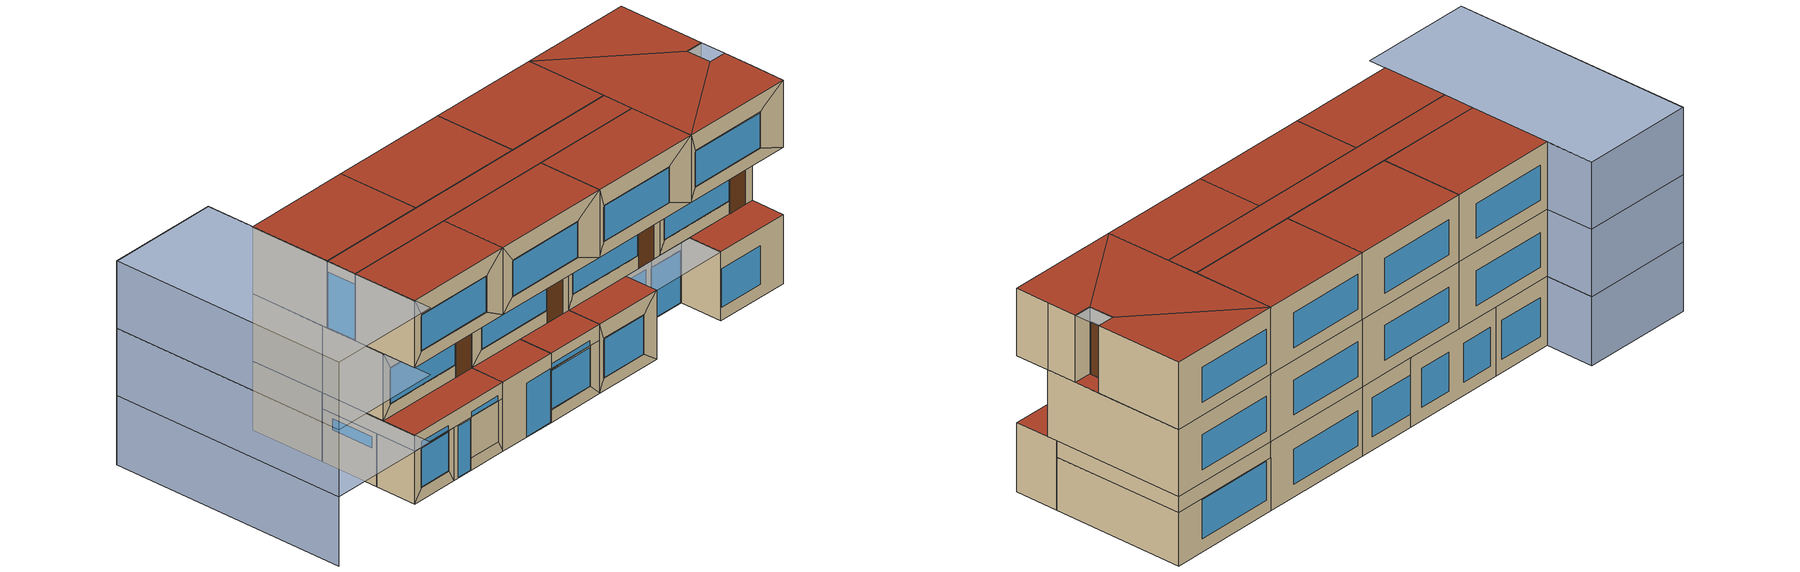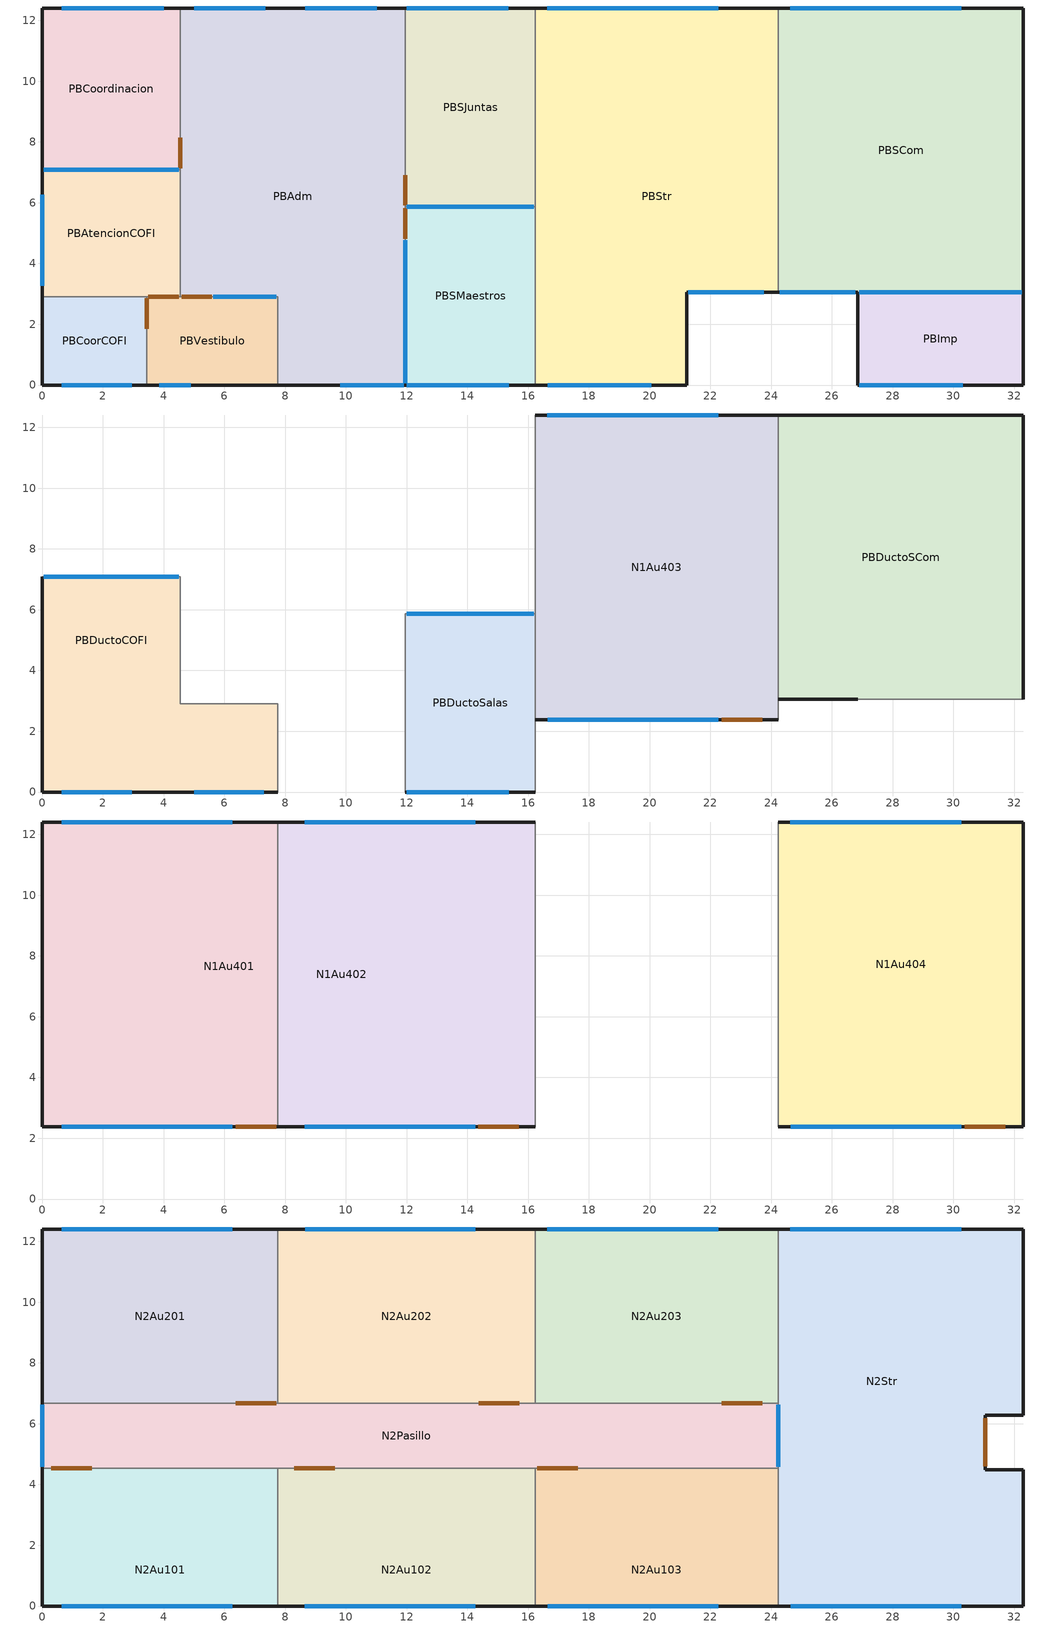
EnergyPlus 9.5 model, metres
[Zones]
PBAdm
 floor ground (PS-12): 11.96,12.41 11.96,0 7.75,0 7.75,2.9 4.54,2.9 4.54,12.41 z0
 wall outside (M-05): 11.96,12.41 4.54,12.41 / 7.75,0 11.96,0 z0:4.68
 wall to PBSMaestros (KA-06_cancel): 11.96,0 11.96,5.86 z0:3.59
 wall to PBSJuntas (M-08): 11.96,5.86 11.96,12.41 z0:4.68
 wall to PBDuctoSalas (KA-06_cancel): 11.96,0 11.96,5.86 z3.59:4.68
 wall to PBVestibulo (M-06): 7.75,2.9 7.75,0 z0:3.59
 wall to PBDuctoCOFI (M-08): 4.54,7.09 4.54,2.9 z3.59:4.68
 wall to PBAtencionCOFI (M-08): 4.54,7.09 4.54,2.9 z0:3.59
 wall to PBCoordinacion (M-08): 4.54,12.41 4.54,7.09 z0:4.68
 wall to PBDuctoCOFI (M-06): 7.75,2.9 7.75,0 z3.59:4.68
 wall to PBDuctoCOFI (M-05): 4.54,2.9 7.75,2.9 z3.59:4.68
 wall to PBVestibulo (KA-10_cancel): 4.54,2.9 7.75,2.9 z0:3.59
 window (Ventanas): 7.35,12.41 5,12.41 / 11.01,12.41 8.66,12.41 z0.9:3.54
 window (Puerta vidrio): 9.81,0 11.91,0 z0.05:3.67
 window inside (KA-10_vidrio): 5.64,2.9 7.7,2.9 z0.05:3.33
 window inside (Apertura): 11.96,0.05 11.96,4.76 z0.05:3.38
 door inside (MDF): 11.96,4.81 11.96,5.81 / 11.96,5.91 11.96,6.91 / 4.59,2.9 5.59,2.9 / 4.54,8.14 4.54,7.14 z0:2.25
 roof outside (PS-01): 11.96,0 11.96,2.38 7.75,2.38 7.75,0 z4.68
PBAtencionCOFI
 floor ground (PS-12): 4.54,7.09 4.54,2.9 0,2.9 0,7.09 z0
 wall outside (M-05): 0,7.09 0,2.9 z0:3.59
 wall to PBCoordinacion (M-05): 4.54,7.09 0,7.09 z0:3.59
 wall to PBCoorCOFI (M-06): 0,2.9 3.44,2.9 z0:3.59
 wall to PBVestibulo (KA-10_cancel): 3.44,2.9 4.54,2.9 z0:3.59
 window (Ventanas): 0,6.27 0,3.27 z2.5:3.25
 door inside (MDF): 3.49,2.9 4.49,2.9 z0:2.25
PBSCom
 floor ground (PS-12): 32.3,12.41 32.3,3.05 24.23,3.05 24.23,12.41 z0
 wall outside (M-16_MC-04): 32.3,3.05 32.3,12.41 z0:3.59
 wall outside (M-05): 32.3,12.41 24.23,12.41 / 24.23,3.05 26.85,3.05 z0:3.59
 wall to PBStr (M-05): 24.23,12.41 24.23,3.05 z0:3.59
 wall to PBImp (KA-20_cancel): 26.85,3.05 32.3,3.05 z0:3.59
 window (Ventanas): 30.25,12.41 24.63,12.41 z0.9:3.54
 window inside (KA-20_vidrio): 26.9,3.05 32.25,3.05 z0.05:3.38
 window (Puerta vidrio): 24.28,3.05 26.76,3.05 z0.05:3.54
PBCoorCOFI
 floor ground (PS-12): 3.44,2.9 3.44,0 0,0 0,2.9 z0
 wall outside (M-05): 0,2.9 0,0 z0:3.59; 0.6,0 3,0 z0.85:3.55; 0.6,0,0.85 0,0,0 3.44,0,0 3,0,0.85; 0,0,3.59 0,0,0 0.6,0,0.85 0.6,0,3.55; 3.44,0,3.59 3,0,3.55 3,0,0.85 3.44,0,0; 0,0,3.59 0.6,0,3.55 3,0,3.55 3.44,0,3.59
 wall to PBVestibulo (M-08): 3.44,0 3.44,2.9 z0:3.59
 window (Ventanas): 0.65,0 2.95,0 z0.9:3.5
 door inside (MDF): 3.44,1.85 3.44,2.85 z0:2.25
PBCoordinacion
 floor ground (PS-12): 4.54,12.41 4.54,7.09 0,7.09 0,12.41 z0
 wall outside (M-05): 4.54,12.41 0,12.41 z0:4.68
 wall outside (M-16_MC-04_M-16): 0,12.41 0,7.09 z0:4.68
 wall to PBDuctoCOFI (M-05): 0,7.09 4.54,7.09 z3.59:4.68
 window (Ventanas): 4,12.41 0.65,12.41 z0.9:3.54
 window inside (Apertura): 0.05,7.09 4.49,7.09 z3.64:3.96
PBImp
 floor ground (PS-12): 32.3,3.05 32.3,0 26.85,0 26.85,3.05 z0
 wall outside (M-05): 32.3,0 32.3,3.05 / 26.85,3.05 26.85,0 z0:4.68
 wall outside (KA-13_cancel): 26.85,0 32.3,0 z0:4.68
 wall to PBDuctoSCom (KA-20_cancel): 32.3,3.05 26.85,3.05 z3.59:4.68
 window (KA-13_vidrio): 26.9,0 30.3,0 z0.9:3.5
 window inside (KA-20_vidrio): 32.24,3.05 26.9,3.05 z0.05:3.38
 roof outside (PS-01): 32.3,0 32.3,2.38 26.85,2.38 26.85,0 z4.68
PBStr
 floor ground (PS-12): 24.23,12.41 24.23,3.05 21.22,3.05 21.22,0 16.23,0 16.23,12.41 z0
 wall outside (M-05): 21.22,0 21.22,3.05 / 24.23,12.41 16.23,12.41 z0:4.68; 16.6,0 20.1,0 z0.85:3.55; 16.6,0,0.85 16.23,0,0 21.22,0,0 20.1,0,0.85; 21.22,0,4.68 20.1,0,3.55 20.1,0,0.85 21.22,0,0; 16.23,0,4.68 16.6,0,3.55 20.1,0,3.55 21.22,0,4.68; 16.23,0,4.68 16.23,0,0 16.6,0,0.85 16.6,0,3.55
 wall outside (KA-12_cancel): 21.22,3.05 24.23,3.05 z0:4.68
 wall to PBDuctoSCom (M-05 Reversed): 24.23,3.05 24.23,12.41 z3.59:4.68
 wall to PBDuctoSalas (M-05 Reversed): 16.23,5.86 16.23,0 z3.59:4.68
 wall to PBSJuntas (M-05): 16.23,12.41 16.23,5.86 z0:4.68
 wall to PBSMaestros (M-05): 16.23,5.86 16.23,0 z0:3.59
 window (KA-11): 16.65,0 20.05,0 z0.9:3.5
 window (Ventanas): 22.25,12.41 16.63,12.41 z0.9:3.26
 window (Puerta vidrio): 21.27,3.05 23.75,3.05 z0.05:3.67
 roof outside (PS-01): 21.22,0 21.22,2.38 16.23,2.38 16.23,0 z4.68
PBSMaestros
 floor ground (PS-12): 16.23,5.86 16.23,0 11.96,0 11.96,5.86 z0
 wall outside (M-05): 11.96,0 15.41,0 z0.85:3.59; 11.96,0,0.85 11.96,0,0 16.23,0,0 15.41,0,0.85; 15.41,0,3.59 15.41,0,0.85 16.23,0,0 16.23,0,3.59
 wall to PBSJuntas (M-08): 16.23,5.86 11.96,5.86 z0:3.59
 window (KA-11): 12.01,0 15.36,0 z0.9:3.5
PBSJuntas
 floor ground (PS-12): 16.23,12.41 16.23,5.86 11.96,5.86 11.96,12.41 z0
 wall outside (M-05): 16.23,12.41 11.96,12.41 z0:4.68
 wall to PBDuctoSalas (M-08): 11.96,5.86 16.23,5.86 z3.59:4.68
 window (Ventanas): 15.35,12.41 12.01,12.41 z0.9:3.54
 window inside (Apertura): 12.01,5.86 16.18,5.86 z3.64:3.96
PBVestibulo
 floor ground (PS-12): 7.75,2.9 7.75,0 3.44,0 3.44,2.9 z0
 wall outside (M-05): 4.95,0 7.35,0 z0.85:3.59; 3.44,0 4.95,0 z0:3.59; 4.95,0,0.85 4.95,0,0 7.75,0,0 7.35,0,0.85; 7.35,0,3.59 7.35,0,0.85 7.75,0,0 7.75,0,3.59
 window (Puerta vidrio): 3.85,0 4.9,0 z0.05:3.5
 door inside (MDF): 3.44,2.85 3.44,1.85 z0:2.25
N1Au403
 floor outside (PS-01): 24.23,3.05 24.23,2.38 21.22,2.38 21.22,3.05 z4.68
 floor to PBStr (PS-01): 24.23,12.41 24.23,3.05 21.22,3.05 21.22,2.38 16.23,2.38 16.23,12.41 z4.68
 wall outside (M-05): 24.23,12.41 16.23,12.41 / 22.31,2.38 24.23,2.38 z4.68:9.23; 16.6,2.38 22.31,2.38 z5.53:7.99; 16.6,2.38,5.53 16.23,2.38,4.68 22.31,2.38,4.68 22.31,2.38,5.53; 16.23,2.38,9.23 16.23,2.38,4.68 16.6,2.38,5.53 16.6,2.38,7.99; 16.23,2.38,9.23 16.6,2.38,7.99 22.31,2.38,7.99 22.31,2.38,9.23
 wall to N1Au404 (M-05): 24.23,2.38 24.23,12.41 z4.68:9.23
 wall to N1Au402 (M-05 Reversed): 16.23,12.41 16.23,2.38 z4.68:9.23
 window (Ventanas): 16.65,2.38 22.26,2.38 / 22.25,12.41 16.63,12.41 z5.58:7.94
 door (Puerta Metalica): 22.37,2.38 23.7,2.38 z4.68:8.43
PBDuctoCOFI
 floor to PBCoorCOFI (CieloFalso): 3.44,2.9 3.44,0 0,0 0,2.9 z3.59
 floor to PBAtencionCOFI (CieloFalso): 4.54,7.09 4.54,2.9 0,2.9 0,7.09 z3.59
 floor to PBVestibulo (CieloFalso): 7.75,2.9 7.75,0 3.44,0 3.44,2.9 z3.59
 wall outside (M-05): 0,7.09 0,0 7.75,0 z3.59:4.68
 window (Apertura): 0.65,0 2.95,0 / 5,0 7.3,0 z3.64:3.96
 roof outside (PS-01): 7.75,0 7.75,2.38 0,2.38 0,0 z4.68
PBDuctoSCom
 floor to PBSCom (CieloFalso): 32.3,12.41 32.3,3.05 24.23,3.05 24.23,12.41 z3.59
 wall outside (M-16_MC-04): 32.3,3.05 32.3,12.41 z3.59:4.68
 wall outside (M-05): 32.3,12.41 24.23,12.41 z3.59:4.68
 wall outside (KA-20_cancel): 24.23,3.05 26.85,3.05 z3.59:4.68
PBDuctoSalas
 floor to PBSMaestros (CieloFalso): 16.23,5.86 16.23,0 11.96,0 11.96,5.86 z3.59
 wall outside (M-05): 11.96,0 16.23,0 z3.59:4.68
 window (Apertura): 12.01,0 15.36,0 z3.64:3.96
 roof outside (PS-01): 16.23,0 16.23,2.38 11.96,2.38 11.96,0 z4.68
N1Au401
 floor to PBDuctoCOFI (PS-01): 4.54,7.09 4.54,2.9 7.75,2.9 7.75,2.38 0,2.38 0,7.09 z4.68
 floor to PBCoordinacion (PS-01): 4.54,12.41 4.54,7.09 0,7.09 0,12.41 z4.68
 floor to PBAdm (PS-01): 7.75,12.41 7.75,2.9 4.54,2.9 4.54,12.41 z4.68
 wall outside (M-05): 7.75,12.41 0,12.41 / 0,7.09 0,2.38 / 6.31,2.38 7.75,2.38 z4.68:9.23; 0.6,2.38 6.31,2.38 z5.53:7.99; 0.6,2.38,5.53 0,2.38,4.68 6.31,2.38,4.68 6.31,2.38,5.53; 0,2.38,9.23 0,2.38,4.68 0.6,2.38,5.53 0.6,2.38,7.99; 0,2.38,9.23 0.6,2.38,7.99 6.31,2.38,7.99 6.31,2.38,9.23
 wall outside (M-16_MC-04_M-16): 0,12.41 0,7.09 z4.68:9.23
 wall to N1Au402 (M-05): 7.75,2.38 7.75,12.41 z4.68:9.23
 window (Ventanas): 0.65,2.38 6.26,2.38 / 6.26,12.41 0.65,12.41 z5.58:7.94
 door (Puerta Metalica): 6.37,2.38 7.7,2.38 z4.68:8.43
N1Au402
 floor to PBSJuntas (PS-01): 16.23,12.41 16.23,5.86 11.96,5.86 11.96,12.41 z4.68
 floor to PBAdm (PS-01): 11.96,12.41 11.96,2.38 7.75,2.38 7.75,12.41 z4.68
 floor to PBDuctoSalas (PS-01): 16.23,5.86 16.23,2.38 11.96,2.38 11.96,5.86 z4.68
 wall outside (M-05): 8.6,2.38 14.31,2.38 z5.53:7.99; 14.31,2.38 16.23,2.38 / 16.23,12.41 7.75,12.41 z4.68:9.23; 8.6,2.38,5.53 7.75,2.38,4.68 14.31,2.38,4.68 14.31,2.38,5.53; 7.75,2.38,9.23 7.75,2.38,4.68 8.6,2.38,5.53 8.6,2.38,7.99; 7.75,2.38,9.23 8.6,2.38,7.99 14.31,2.38,7.99 14.31,2.38,9.23
 window (Ventanas): 8.65,2.38 14.26,2.38 / 14.25,12.41 8.64,12.41 z5.58:7.94
 door (Puerta Metalica): 14.36,2.38 15.69,2.38 z4.68:8.43
N1Au404
 floor outside (PS-01): 26.85,3.05 26.85,2.38 24.23,2.38 24.23,3.05 z4.68
 floor to PBImp (PS-01): 32.3,3.05 32.3,2.38 26.85,2.38 26.85,3.05 z4.68
 floor to PBDuctoSCom (PS-01): 32.3,12.41 32.3,3.05 24.23,3.05 24.23,12.41 z4.68
 wall outside (M-16_MC-04): 32.3,2.38 32.3,12.41 z4.68:9.23
 wall outside (M-05): 32.3,12.41 24.23,12.41 / 30.31,2.38 32.3,2.38 z4.68:9.23; 24.6,2.38 30.31,2.38 z5.53:7.99; 24.6,2.38,5.53 24.23,2.38,4.68 30.31,2.38,4.68 30.31,2.38,5.53; 24.23,2.38,9.23 24.23,2.38,4.68 24.6,2.38,5.53 24.6,2.38,7.99; 24.23,2.38,9.23 24.6,2.38,7.99 30.31,2.38,7.99 30.31,2.38,9.23
 window (Ventanas): 24.65,2.38 30.26,2.38 / 30.25,12.41 24.63,12.41 z5.58:7.94
 door (Puerta Metalica): 30.37,2.38 31.7,2.38 z4.68:8.43
 roof outside (PS-01): 32.3,4.48 32.3,6.29 31.05,6.29 31.05,4.48 z9.23
N2Au101
 floor outside (PS-01): 7.75,2.38 7.75,0 0,0 0,2.38 z9.23
 floor to N1Au401 (PS-01): 7.75,4.53 7.75,2.38 0,2.38 0,4.53 z9.23
 wall outside (M-05): 0,4.53 0,0 z9.23:13.78; 0.6,0 6.31,0 z10.08:12.54; 0.6,0,10.08 0,0,9.23 7.75,0,9.23 6.31,0,10.08; 0,0,13.78 0,0,9.23 0.6,0,10.08 0.6,0,12.54; 7.75,0,13.78 6.31,0,12.54 6.31,0,10.08 7.75,0,9.23; 0,0,13.78 0.6,0,12.54 6.31,0,12.54 7.75,0,13.78
 wall to N2Au102 (M-05): 7.75,0 7.75,4.53 z9.23:13.78
 wall to N2Pasillo (M-05): 7.75,4.53 0,4.53 z9.23:13.78
 window (Ventanas): 0.65,0 6.26,0 z10.13:12.49
 door inside (Puerta Metalica): 1.63,4.53 0.3,4.53 z9.23:12.98
 roof outside (PS-05): 7.75,0 7.75,4.53 0,4.53 0,0 z13.78
N2Au102
 floor outside (PS-01): 16.23,2.38 16.23,0 7.75,0 7.75,2.38 z9.23
 floor to N1Au402 (PS-01): 16.23,4.53 16.23,2.38 7.75,2.38 7.75,4.53 z9.23
 wall outside (M-05): 8.6,0 14.31,0 z10.08:12.54; 8.6,0,10.08 7.75,0,9.23 16.23,0,9.23 14.31,0,10.08; 7.75,0,13.78 7.75,0,9.23 8.6,0,10.08 8.6,0,12.54; 16.23,0,13.78 14.31,0,12.54 14.31,0,10.08 16.23,0,9.23; 7.75,0,13.78 8.6,0,12.54 14.31,0,12.54 16.23,0,13.78
 wall to N2Au103 (M-05): 16.23,0 16.23,4.53 z9.23:13.78
 wall to N2Pasillo (M-05): 16.23,4.53 7.75,4.53 z9.23:13.78
 window (Ventanas): 8.65,0 14.26,0 z10.13:12.49
 door inside (Puerta Metalica): 9.63,4.53 8.3,4.53 z9.23:12.98
 roof outside (PS-05): 16.23,0 16.23,4.53 7.75,4.53 7.75,0 z13.78
N2Au103
 floor outside (PS-01): 24.23,2.38 24.23,0 16.23,0 16.23,2.38 z9.23
 floor to N1Au403 (PS-01): 24.23,4.53 24.23,2.38 16.23,2.38 16.23,4.53 z9.23
 wall outside (M-05): 16.6,0 22.31,0 z10.08:12.54; 16.6,0,10.08 16.23,0,9.23 24.23,0,9.23 22.31,0,10.08; 16.23,0,13.78 16.23,0,9.23 16.6,0,10.08 16.6,0,12.54; 24.23,0,13.78 22.31,0,12.54 22.31,0,10.08 24.23,0,9.23; 16.23,0,13.78 16.6,0,12.54 22.31,0,12.54 24.23,0,13.78
 wall to N2Str (M-05): 24.23,0 24.23,4.53 z9.23:13.78
 wall to N2Pasillo (M-05): 24.23,4.53 16.23,4.53 z9.23:13.78
 window (Ventanas): 16.65,0 22.26,0 z10.13:12.49
 door inside (Puerta Metalica): 17.63,4.53 16.3,4.53 z9.23:12.98
 roof outside (PS-05): 24.23,0 24.23,4.53 16.23,4.53 16.23,0 z13.78
N2Au201
 floor to N1Au401 (PS-01): 7.75,12.41 7.75,6.67 0,6.67 0,12.41 z9.23
 wall outside (M-05): 7.75,12.41 0,12.41 z9.23:13.78
 wall outside (M-16_MC-04_M-16): 0,12.41 0,6.67 z9.23:13.78
 wall to N2Au202 (M-05): 7.75,6.67 7.75,12.41 z9.23:13.78
 wall to N2Pasillo (M-05): 0,6.67 7.75,6.67 z9.23:13.78
 window (Ventanas): 6.26,12.41 0.65,12.41 z10.13:12.49
 door inside (Puerta Metalica): 6.37,6.67 7.7,6.67 z9.23:12.98
 roof outside (PS-05): 7.75,6.67 7.75,12.41 0,12.41 0,6.67 z13.78
N2Au202
 floor to N1Au402 (PS-01): 16.23,12.41 16.23,6.67 7.75,6.67 7.75,12.41 z9.23
 wall outside (M-05): 16.23,12.41 7.75,12.41 z9.23:13.78
 wall to N2Au203 (M-05): 16.23,6.67 16.23,12.41 z9.23:13.78
 wall to N2Pasillo (M-05): 7.75,6.67 16.23,6.67 z9.23:13.78
 window (Ventanas): 14.25,12.41 8.66,12.41 z10.13:12.49
 door inside (Puerta Metalica): 14.37,6.67 15.7,6.67 z9.23:12.98
 roof outside (PS-05): 16.23,6.67 16.23,12.41 7.75,12.41 7.75,6.67 z13.78
N2Au203
 floor to N1Au403 (PS-01): 24.23,12.41 24.23,6.67 16.23,6.67 16.23,12.41 z9.23
 wall outside (M-05): 24.23,12.41 16.23,12.41 z9.23:13.78
 wall to N2Str (M-05): 24.23,6.67 24.23,12.41 z9.23:13.78
 wall to N2Pasillo (M-05): 16.23,6.67 24.23,6.67 z9.23:13.78
 window (Ventanas): 22.25,12.41 16.63,12.41 z10.13:12.49
 door inside (Puerta Metalica): 22.37,6.67 23.7,6.67 z9.23:12.98
 roof outside (PS-05): 24.23,6.67 24.23,12.41 16.23,12.41 16.23,6.67 z13.78
N2Str
 floor outside (PS-01): 32.3,2.38 32.3,0 24.23,0 24.23,2.38 z9.23
 floor to N1Au404 (PS-01): 32.3,12.41 32.3,6.29 31.05,6.29 31.05,12.41 z9.23; 32.3,4.49 32.3,2.38 31.05,2.38 31.05,4.49 z9.23; 31.05,12.41 31.05,2.38 24.23,2.38 24.23,12.41 z9.23
 wall outside (M-05): 32.3,0 32.3,2.38 / 32.3,12.41 24.23,12.41 z9.23:13.78; 24.6,0 30.31,0 z10.08:12.54; 24.6,0,10.08 24.23,0,9.23 32.3,0,9.23 30.31,0,10.08; 24.23,0,13.78 24.23,0,9.23 24.6,0,10.08 24.6,0,12.54; 32.3,0,13.78 30.31,0,12.54 30.31,0,10.08 32.3,0,9.23; 24.23,0,13.78 24.6,0,12.54 30.31,0,12.54 32.3,0,13.78
 wall outside (MC-04): 32.3,2.38 32.3,4.49 31.05,4.49 31.05,6.29 z9.23:13.78
 wall outside (M-16_MC-04): 31.05,6.29 32.3,6.29 32.3,12.41 z9.23:13.78
 wall to N2Pasillo (M-05): 24.23,6.67 24.23,4.53 z9.23:13.78
 window (Ventanas): 24.65,0 30.26,0 / 30.25,12.41 24.63,12.41 z10.13:12.49
 window inside (Apertura): 24.23,6.62 24.23,4.58 z9.28:13.03
 door (Puerta Metalica): 31.05,4.59 31.05,6.17 z9.23:12.81
 roof outside (PS-05): 32.3,0 32.3,4.49 31.05,4.49 24.23,0 z13.78; 32.3,6.29 32.3,12.41 24.23,12.41 31.05,6.29 z13.78; 24.23,0 31.05,4.49 31.05,6.29 24.23,12.41 z13.78
N2Pasillo
 floor to N1Au402 (PS-01): 16.23,6.67 16.23,4.53 7.75,4.53 7.75,6.67 z9.23
 floor to N1Au403 (PS-01): 24.23,6.67 24.23,4.53 16.23,4.53 16.23,6.67 z9.23
 floor to N1Au401 (PS-01): 7.75,6.67 7.75,4.53 0,4.53 0,6.67 z9.23
 wall outside (M-05): 0,6.67 0,4.53 z9.23:13.78
 window (Ventanas): 0,6.62 0,4.58 z9.28:13.03
 roof outside (PS-05): 24.23,4.53 24.23,6.67 0,6.67 0,4.53 z13.78
shading: 0,12.41 0,15.81 / 0,15.81 -8,15.81 / -8,15.81 -8,-1.19 z9.23:13.78; 0,12.41 0,15.81 / 0,15.81 -8,15.81 / -8,15.81 -8,-1.19 z4.68:9.23; 0,12.41 0,15.81 / 0,15.81 -8,15.81 / -8,15.81 -8,-1.19 z0:4.68; 26.85,0 26.85,2.38 21.22,2.38 21.22,0 z4.68; 0,-1.19 0,15.81 -8,15.81 -8,-1.19 z13.78; 0,-1.19 0,15.81 -8,15.81 -8,-1.19 z9.23; 0,-1.19 0,15.81 -8,15.81 -8,-1.19 z4.68; 32.3,4.49 32.3,6.29 31.05,6.29 31.05,4.49 z13.78
[Building]
Nuevo edificio LIER
[Site:Location]
Cuernavaca Matamoros Intl AP: Elevation=1303.6; Latitude=18.835; Longitude=-99.262; Time zone=-7
[Construction]
Apertura: Ventana_de_aire
CieloFalso: F16 Acoustic tile
KA-06_cancel; KA-10_cancel; KA-12_cancel; KA-13_cancel; KA-20_cancel: aluminio
KA-10_vidrio; KA-11; KA-13_vidrio; KA-20_vidrio; Ventanas: SGSWM_Single6mm
M-05: tabique_hueco_L1_a0pX, tabique_hueco_L2_a0pX, tabique_hueco_L3_a0pX
M-05 Reversed: tabique_hueco_L3_a0pX, tabique_hueco_L2_a0pX, tabique_hueco_L1_a0pX
M-06: durock_L1p27_a0p3, lana_L6p35_a0p3, durock_L1p27_a0p3
M-08: durock_L1p27_a0p3, lana_L6p35_a0p3, durock_L1p27_a0p3, lana_L6p35_a0p3, durock_L1p27_a0p3
M-16_MC-04: fachaleta_L1_a0p7, concreto_fc250_L20_a0pX
M-16_MC-04_M-16: fachaleta_L1_a0p7, concreto_fc250_L20_a0pX, fachaleta_L1_a0p3
MC-04: concreto_fc250_L20_a0pX
MDF: madera_L2p2_a0pX
PS-01: concreto_fc150_L5_a0pX
PS-05: impermeabilizante_LX_a0p3, vermiculita_LX_a0pX
PS-12: concreto_fc150_marmol_L8_a0pX
Puerta Metalica: Metal Decking
Puerta vidrio: SGSWM_Single10mm
[Material]
Name | Conductivity | Density | Roughness | Solar absorptance | Specific heat | Thermal absorptance | Thickness | Visible absorptance
F16 Acoustic tile | 0.06 | 368 | MediumSmooth | 0.3 | 590 | 0.9 | 0.0191 | 0.3
Metal Decking | 45.006 | 7680 | Smooth | 0.6 | 418.4 | 0.9 | 0.0015 | 0.6
aluminio | 225.94 | 2698 | Smooth | 0.7 | 921 | 0.9 | 0.05 | 0.7
concreto_fc150_L5_a0pX; concreto_fc150_marmol_L8_a0pX | 1.3 | 1800 | MediumRough | 0.7 | 1000 | 0.9 | 0.15 | 0.7
concreto_fc250_L20_a0pX | 1.3 | 1800 | MediumRough | 0.5 | 1000 | 0.9 | 0.2 | 0.5
durock_L1p27_a0p3 | 0.029 | 1920 | Smooth | 0.7 | 670 | 0.9 | 0.0127 | 0.7
fachaleta_L1_a0p3; fachaleta_L1_a0p7 | 0.7 | 1970 | Smooth | 0.7 | 100 | 0.9 | 0.01 | 0.7
impermeabilizante_LX_a0p3 | 0.16 | 1121.29 | VeryRough | 0.7 | 1460 | 0.9 | 0.0095 | 0.7
lana_L6p35_a0p3 | 0.045 | 10 | Rough | 0.7 | 700 | 0.9 | 0.0635 | 0.7
madera_L2p2_a0pX | 0.14 | 600 | Smooth | 0.3 | 1210 | 0.8 | 0.02 | 0.3
tabique_hueco_L1_a0pX; tabique_hueco_L3_a0pX | 1.25 | 1000 | MediumRough | 0.25 | 960 | 0.25 | 0.02 | 0.7
tabique_hueco_L2_a0pX | 0.5144 | 1.29 | MediumRough | 0.7 | 1004 | 0.9 | 0.1 | 0.7
vermiculita_LX_a0pX | 0.7 | 1970 | Rough | 0.7 | 800 | 0.9 | 0.5 | 0.7
[WindowMaterial:SimpleGlazingSystem]
Name | Solar heat gain coefficient | U factor | Visible transmittance
SGSWM_Single6mm | 0.81 | 5.8 | 0.88
SGSWM_Single10mm | 0.75 | 5.7 | 0.86
Ventana_de_aire | 0.9999 | 7 | 0.9999
[InternalMass]
Name | Zone or zonelist | Construction | Surface area
Interior Partition Surface 1 | PBAdm | M-08 | 5.2055
Interior Partition Surface 2 | PBAdm | M-08 | 13.3548
Interior Partition Surface 3 | PBAdm | M-08 | 14.0369
Interior Partition Surface 4 | PBAdm | M-08 | 13.283
Interior Partition Surface 5 | PBAtencionCOFI | M-06 | 10.5905
Interior Partition Surface 6 | PBAtencionCOFI | M-06 | 4.8106
[Zone] Multiplier=1; Part of total floor area=Yes
N1Au401; N1Au402; N1Au403; N1Au404; N2Au101; N2Au102; N2Au103; N2Au201; N2Au202; N2Au203; N2Pasillo; N2Str; PBAdm; PBAtencionCOFI; PBCoorCOFI; PBCoordinacion; PBDuctoCOFI; PBDuctoSCom; PBDuctoSalas; PBImp; PBSCom; PBSJuntas; PBSMaestros; PBStr; PBVestibulo
